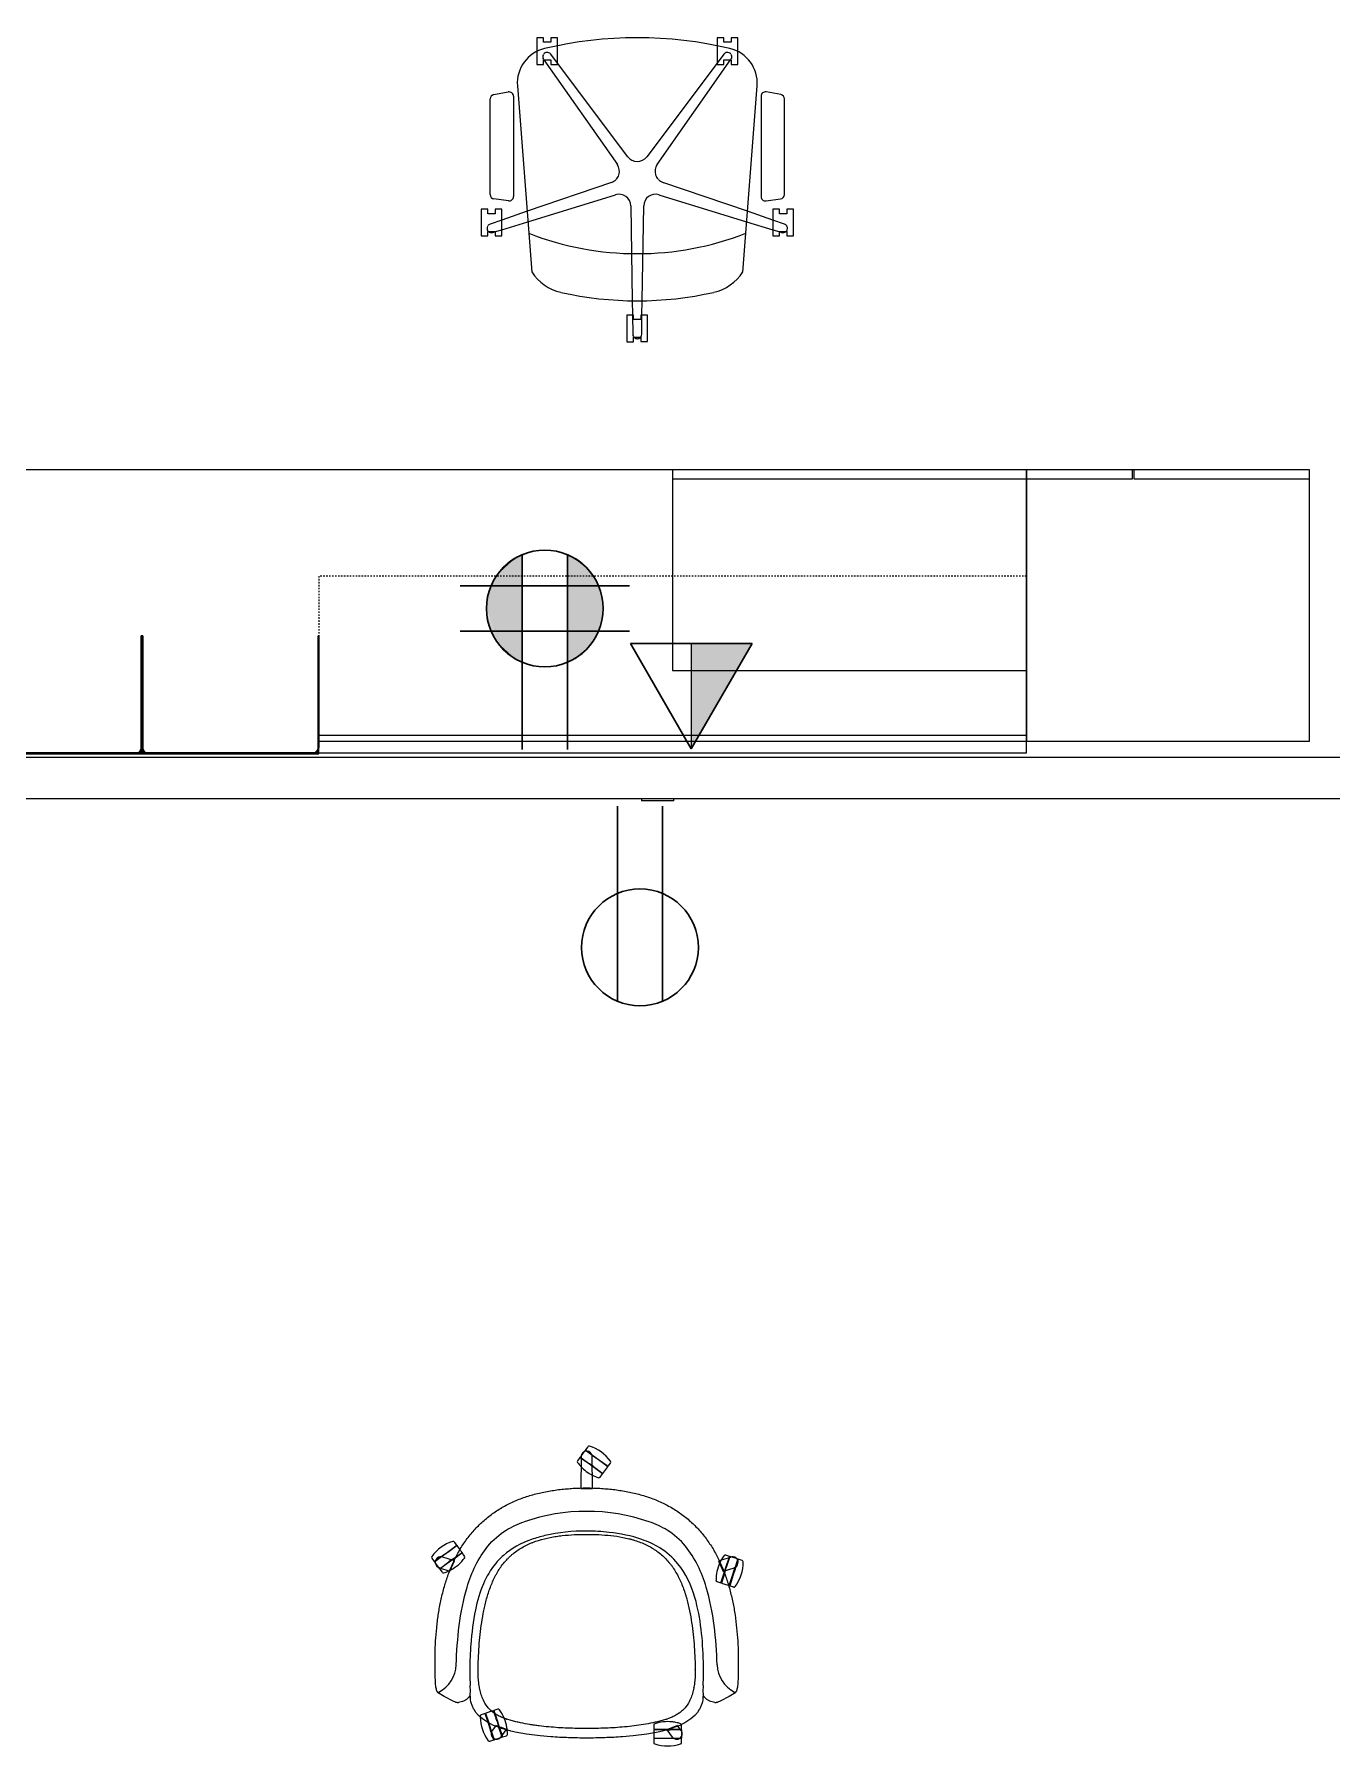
# Model space of a CAD drawing. Header units: inches. Extents: x 4757 to 6765, y 9919 to 10946.
# Drawn here: x 6575.9 to 6686, y 10479.2 to 10624.3 of the extents above; entities that cross this region are included whole.
import ezdxf

# ---------------------------------------------------------------- set-up
doc = ezdxf.new("R2010")
doc.units = ezdxf.units.IN
doc.header["$MEASUREMENT"] = 0
doc.linetypes.add('Dash', pattern=[0.25, 0.125, -0.125])
for name, color, linetype, lineweight in [('A-ANNO-NOTE', 7, 'Continuous', 9), ('A-DETL-GENF', 92, 'Continuous', 9), ('E-ELEC-FIXT', 91, 'Continuous', 9), ('I-FURN', 30, 'Continuous', 9), ('I-FURN-PNLS', 30, 'Continuous', 9), ('I-WALL', 2, 'Continuous', 9)]:
    doc.layers.add(name, color=color, linetype=linetype, lineweight=lineweight)

# ---------------------------------------------------------------- blocks, each defined once
blk = doc.blocks.new('F - EXECUTIVE DESK 3 - F - EXECUTIVE DESK 3-7231687-Level XX  POWER _ SIGNAL')
at = {"layer": 'I-FURN'}
for p, q in [((2, 86.56), (2, 86)), ((2, 86), (2, 86.56)), ((2, 86), (2, 77.06)), ((2, 77.06), (2, 86)), ((2.06, 77.06), (2.06, 86.56)), ((2.06, 86.56), (2.06, 77.06)), ((16.5, 87.06), (2.5, 87.06)), ((2.5, 87.06), (16.5, 87.06)), ((2.5, 87), (16.5, 87)), ((16.5, 87), (2.5, 87)), ((16.94, 86.56), (16.94, 77.06)), ((16.94, 77.06), (16.94, 86.56)), ((17, 86.56), (17, 77.06)), ((17, 77.06), (17, 86.56)), ((17, 77.06), (17, 86.56)), ((17, 86.56), (17, 77.06)), ((17.06, 77.06), (17.06, 86.56)), ((17.06, 86.56), (17.06, 77.06)), ((31.5, 87.06), (17.5, 87.06)), ((17.5, 87.06), (31.5, 87.06)), ((17.5, 87), (31.5, 87)), ((31.5, 87), (17.5, 87)), ((31.94, 86.56), (31.94, 77.06)), ((31.94, 77.06), (31.94, 86.56)), ((32, 77.06), (32, 86.56)), ((32, 86.56), (32, 77.06)), ((2, 77.06), (2.06, 77.06)), ((2.06, 77.06), (2, 77.06)), ((16.94, 77.06), (17, 77.06)), ((17, 77.06), (16.94, 77.06)), ((17, 77.06), (17.06, 77.06)), ((17.06, 77.06), (17, 77.06)), ((31.94, 77.06), (32, 77.06)), ((32, 77.06), (31.94, 77.06)), ((-25.87, 52.13), (-25.87, 49.89)), ((-25.31, 52.13), (-25.87, 52.13)), ((-25.38, 51.5), (-25.4, 49.89)), ((-25.31, 51.76), (-25.31, 52.13)), ((-24.69, 51.76), (-25.31, 51.76)), ((-24.12, 52.14), (-24.69, 52.14)), ((-24.69, 52.14), (-24.69, 51.76)), ((-24.6, 49.89), (-24.62, 51.5)), ((-24.12, 49.89), (-24.12, 52.14)), ((-25.87, 49.89), (-25.31, 49.89)), ((-25.4, 49.89), (-25.42, 48.64)), ((-25.31, 49.89), (-25.31, 50.26)), ((-25.31, 50.26), (-24.69, 50.26)), ((-24.69, 50.26), (-24.69, 49.89)), ((-24.69, 49.89), (-24.12, 49.89)), ((-24.58, 48.64), (-24.6, 49.89)), ((-25.42, 48.64), (-25.55, 40.62)), ((-24.45, 40.62), (-24.58, 48.64)), ((-33.94, 46.23), (-35.16, 30.43)), ((-14.84, 30.43), (-16.06, 46.23)), ((-38.24, 43.15), (-38.24, 40.9)), ((-37.68, 43.15), (-38.24, 43.15)), ((-37.68, 42.78), (-37.68, 43.15)), ((-37.05, 42.78), (-37.68, 42.78)), ((-37.48, 42.16), (-36.49, 41.82)), ((-37.05, 42.82), (-37.25, 42.88)), ((-36.49, 43.16), (-37.05, 43.16)), ((-37.05, 43.16), (-37.05, 42.78)), ((-36.49, 42.64), (-37.01, 42.8)), ((-36.49, 40.9), (-36.49, 43.16)), ((-34.27, 41.96), (-36.49, 42.64)), ((-13.51, 42.64), (-15.73, 41.96)), ((-13.51, 43.15), (-13.51, 40.9)), ((-12.95, 43.15), (-13.51, 43.15)), ((-12.99, 42.8), (-13.51, 42.64)), ((-13.51, 41.82), (-12.52, 42.16)), ((-12.95, 42.78), (-12.95, 43.15)), ((-12.75, 42.88), (-12.95, 42.82)), ((-12.32, 42.78), (-12.95, 42.78)), ((-11.76, 43.16), (-12.32, 43.16)), ((-12.32, 43.16), (-12.32, 42.78)), ((-11.76, 40.9), (-11.76, 43.16)), ((-38.24, 40.9), (-37.68, 40.9)), ((-37.68, 40.9), (-37.68, 41.28)), ((-37.68, 41.28), (-37.05, 41.28)), ((-37.05, 41.28), (-37.05, 40.9)), ((-37.05, 40.9), (-36.49, 40.9)), ((-36.49, 41.82), (-34.34, 41.08)), ((-34.34, 41.08), (-27.18, 38.63)), ((-26.84, 39.68), (-34.27, 41.96)), ((-15.73, 41.96), (-23.16, 39.68)), ((-22.82, 38.63), (-15.66, 41.08)), ((-15.66, 41.08), (-13.51, 41.82)), ((-13.51, 40.9), (-12.95, 40.9)), ((-12.95, 40.9), (-12.95, 41.28)), ((-12.95, 41.28), (-12.32, 41.28)), ((-12.32, 41.28), (-12.32, 40.9)), ((-12.32, 40.9), (-11.76, 40.9)), ((-37.48, 39.66), (-37.48, 31.55)), ((-35.93, 40.2), (-37.16, 40.03)), ((-35.5, 31.33), (-35.5, 39.83)), ((-14.5, 31.33), (-14.5, 39.83)), ((-14.07, 40.2), (-12.84, 40.03)), ((-12.52, 39.66), (-12.52, 31.55)), ((-26.69, 37.11), (-32.92, 28.25)), ((-31.77, 28.52), (-25.8, 36.46)), ((-24.2, 36.46), (-18.23, 28.52)), ((-17.08, 28.25), (-23.31, 37.11)), ((-37.17, 31.18), (-35.94, 30.96)), ((-12.83, 31.18), (-14.06, 30.96)), ((-33.52, 28.62), (-33.52, 27.52)), ((-32.95, 28.62), (-33.52, 28.62)), ((-32.95, 28.25), (-32.95, 28.62)), ((-32.33, 28.25), (-32.95, 28.25)), ((-31.77, 28.62), (-32.33, 28.62)), ((-32.33, 28.62), (-32.33, 28.25)), ((-32.33, 27.77), (-31.77, 28.52)), ((-31.77, 27.09), (-31.77, 28.62)), ((-18.23, 28.62), (-18.23, 27.09)), ((-17.67, 28.62), (-18.23, 28.62)), ((-18.23, 28.52), (-17.67, 27.77)), ((-17.67, 28.25), (-17.67, 28.62)), ((-17.05, 28.25), (-17.67, 28.25)), ((-16.48, 28.62), (-17.05, 28.62)), ((-17.05, 28.62), (-17.05, 28.25)), ((-16.48, 27.52), (-16.48, 28.62)), ((-33.52, 27.52), (-33.52, 26.37)), ((-33.52, 26.37), (-32.95, 26.37)), ((-32.95, 26.37), (-32.95, 26.75)), ((-32.95, 26.75), (-32.33, 26.75)), ((-32.33, 26.75), (-32.33, 26.37)), ((-32.33, 26.37), (-31.77, 26.37)), ((-31.77, 26.37), (-31.77, 27.09)), ((-18.23, 27.09), (-18.23, 26.37)), ((-18.23, 26.37), (-17.67, 26.37)), ((-17.67, 26.37), (-17.67, 26.75)), ((-17.67, 26.75), (-17.05, 26.75)), ((-17.05, 26.75), (-17.05, 26.37)), ((-17.05, 26.37), (-16.48, 26.37)), ((-16.48, 26.37), (-16.48, 27.52))]:
    blk.add_line(p, q, dxfattribs=at)
for centre, radius, start, end in [((2.5, 86.56), 0.5, 90, 180), ((2.5, 86.56), 0.5, 151.7279, 180), ((2.5, 86.56), 0.437, 90, 180), ((2.5, 86.56), 0.437, 90, 180), ((2.5, 86.56), 0.5, 120, 150), ((2.5, 86.56), 0.5, 105, 118.6525), ((2.5, 86.56), 0.5, 91.7852, 105), ((16.5, 86.56), 0.5, 360, 90), ((16.5, 86.56), 0.5, 61.5993, 90), ((16.5, 86.56), 0.438, 360, 90), ((16.5, 86.56), 0.438, 0, 90), ((16.5, 86.56), 0.5, 30, 60), ((16.5, 86.56), 0.5, 0, 28.2721), ((17.5, 86.56), 0.5, 90, 180), ((17.5, 86.56), 0.5, 151.7279, 180), ((17.5, 86.56), 0.437, 90, 180), ((17.5, 86.56), 0.437, 90, 180), ((17.5, 86.56), 0.5, 120, 150), ((17.5, 86.56), 0.5, 91.7852, 118.6525), ((31.5, 86.56), 0.5, 360, 90), ((31.5, 86.56), 0.5, 61.5993, 90), ((31.5, 86.56), 0.437, 0, 90), ((31.5, 86.56), 0.438, 0, 90), ((31.5, 86.56), 0.5, 30, 60), ((31.5, 86.56), 0.5, 15, 28.2721), ((31.5, 86.56), 0.5, 0, 15), ((-25, 51.5), 0.377, 150, 180), ((-25, 51.5), 0.377, 135.7143, 146.4418), ((-25, 51.5), 0.377, 45, 135), ((-25, 51.5), 0.377, 360, 30), ((-30.62, 44.09), 3.95, 102.6919, 147.3081), ((-25, 19.14), 29.53, 77.3081, 102.6919), ((-19.38, 44.09), 3.95, 32.6919, 77.3081), ((-25, 19.28), 25.39, 68.7648, 111.2352), ((-37.36, 42.52), 0.377, 147, 207), ((-37.36, 42.52), 0.377, 135.4685, 146.0849), ((-37.36, 42.52), 0.377, 213.3586, 252), ((-37.36, 42.52), 0.377, 72, 132), ((-12.64, 42.52), 0.377, 48, 108), ((-12.64, 42.52), 0.377, 288, 326.6414), ((-12.64, 42.52), 0.377, 333, 33), ((-37.1, 39.66), 0.375, 98, 180), ((-35.87, 39.83), 0.375, 0, 98), ((-26.55, 40.63), 1, 252.9088, 306), ((-26.55, 40.63), 1, 306, 359.0912), ((-23.45, 40.63), 1, 180.9088, 234), ((-23.45, 40.63), 1, 234, 287.0912), ((-14.13, 39.83), 0.375, 82, 180), ((-12.9, 39.66), 0.375, 0, 82), ((-27.51, 37.69), 1, 44.5456, 71.0912), ((-27.51, 37.69), 1, 18, 42.0341), ((-27.51, 37.69), 1, 324.9088, 18), ((-22.49, 37.69), 1, 162, 215.0912), ((-22.49, 37.69), 1, 137.9659, 162), ((-22.49, 37.69), 1, 108.9088, 135.4544), ((-25, 35.86), 1, 90, 143.0912), ((-25, 35.86), 1, 36.9088, 90), ((-37.1, 31.55), 0.375, 180, 260), ((-35.87, 31.33), 0.375, 260, 360), ((-14.13, 31.33), 0.375, 180, 280), ((-12.9, 31.55), 0.375, 280, 0), ((-32.17, 30.2), 3, 175.5851, 256.8074), ((-17.83, 30.2), 3, 283.1926, 4.4149), ((-32.64, 27.98), 0.377, 159, 213.3715), ((-32.64, 27.98), 0.377, 146.3254, 159), ((-32.64, 27.98), 0.377, 219, 277.2472), ((-32.64, 27.98), 0.377, 279, 324), ((-17.36, 27.98), 0.377, 216, 276), ((-17.36, 27.98), 0.377, 277.2408, 321), ((-17.36, 27.98), 0.377, 326.6285, 33.6746), ((-25, 60.8), 34.43, 256.8074, 283.1926)]:
    blk.add_arc(centre, radius, start, end, dxfattribs=at)
at = {"layer": 'I-FURN-PNLS'}
for p, q in [((-58, 86), (-82, 86)), ((-82, 86), (-82, 63)), ((2, 87), (-58, 87)), ((-58, 87), (-58, 86)), ((2, 86), (-58, 86)), ((-58, 86), (-58, 85.53)), ((-58, 63), (-58, 86)), ((-58, 86), (-58, 85.53)), ((17, 87.06), (2, 87.06)), ((2, 87.06), (2, 86)), ((2.26, 87), (2, 87)), ((2, 86), (2, 77.06)), ((2, 85.53), (2, 86)), ((2.06, 77.06), (2.06, 87)), ((2.06, 87), (16.94, 87)), ((2.33, 87), (2.26, 87)), ((2.38, 87), (2.33, 87)), ((2.5, 87), (2.41, 87)), ((16.5, 87), (2.5, 87)), ((16.59, 87), (16.5, 87)), ((16.67, 87), (16.62, 87)), ((16.74, 87), (16.67, 87)), ((17.26, 87), (16.74, 87)), ((16.94, 87), (16.94, 77.06)), ((32, 87.06), (17, 87.06)), ((17, 87.06), (17, 77.06)), ((17, 77.06), (17, 87.06)), ((17.06, 77.06), (17.06, 87)), ((17.06, 87), (31.94, 87)), ((17.33, 87), (17.26, 87)), ((17.38, 87), (17.33, 87)), ((17.5, 87), (17.41, 87)), ((31.5, 87), (17.5, 87)), ((31.59, 87), (31.5, 87)), ((31.67, 87), (31.62, 87)), ((31.74, 87), (31.67, 87)), ((32, 87), (31.74, 87)), ((31.94, 87), (31.94, 77.06)), ((32, 77.06), (32, 87.06)), ((32, 86.56), (32, 87)), ((32, 77.06), (32, 86.56)), ((-58, 85.53), (2, 85.53)), ((-58, 85.53), (-58, 72)), ((-28, 80), (-58, 80)), ((-58, 80), (-58, 72)), ((-28, 72), (-28, 80)), ((2, 77.06), (2.06, 77.06)), ((16.94, 77.06), (17, 77.06)), ((17, 77.06), (17.06, 77.06)), ((31.94, 77.06), (32, 77.06)), ((32, 63), (32, 77.06)), ((-58, 72), (-58, 63.75)), ((-58, 72), (-58, 63)), ((-28, 63.75), (-28, 72)), ((-67.12, 63.75), (-82, 63.75)), ((-82, 63.75), (-82, 63)), ((-67.12, 63.75), (-82, 63.75)), ((-82, 63.75), (-82, 63)), ((-67.12, 63.75), (-82, 63.75)), ((-82, 63.75), (-82, 63)), ((-82, 63), (-58, 63)), ((-82, 63), (-67.12, 63)), ((-82, 63), (-67.12, 63)), ((-82, 63), (-67.12, 63)), ((-67.12, 63), (-67.12, 63.75)), ((-67.12, 63), (-67.12, 63.75)), ((-67.12, 63), (-67.12, 63.75)), ((-58, 63.75), (-67, 63.75)), ((-67, 63.75), (-67, 63)), ((-67, 63), (-58, 63)), ((-58, 63), (-58, 63.75)), ((-58, 63.75), (-58, 63)), ((-28, 63.75), (-58, 63.75)), ((-58, 63.75), (-58, 63)), ((-28, 63.75), (-58, 63.75)), ((-58, 63.75), (-58, 63)), ((-58, 63), (-28, 63)), ((-58, 63), (-28, 63)), ((-58, 63), (-28, 63)), ((-58, 63), (32, 63)), ((-28, 63), (-28, 63.75)), ((-28, 63), (-28, 63.75)), ((-28, 63), (-28, 63.75))]:
    blk.add_line(p, q, dxfattribs=at)
at = {"layer": 'I-FURN-PNLS', "linetype": 'Dash'}
for p, q in [((2, 86), (-58, 86)), ((-58, 86), (-58, 72)), ((2, 72), (2, 86)), ((-58, 72), (2, 72))]:
    blk.add_line(p, q, dxfattribs=at)
blk = doc.blocks.new('PS - Power Device _Wall Base_ - Duplex-4862727-Level XX  POWER _ SIGNAL')
at = {"layer": 'E-ELEC-FIXT'}
for p, q in [((6513.48, 10272.41), (6513.48, 10275.16)), ((6513.67, 10275.16), (6513.48, 10275.16)), ((6513.48, 10272.41), (6513.67, 10272.41))]:
    blk.add_line(p, q, dxfattribs=at)
blk = doc.blocks.new('Zones Club Chair- 5 Star Base_ZNSF-R2013 - Five Star Base-V52-Level XX  POWER _ SIGNAL')
at = {"layer": 'A-DETL-GENF'}
for p, q in [((-9.21, -6.33), (-9.2, -5.68)), ((-9.21, -6.33), (-9.21, -6.3)), ((9.21, -6.33), (9.21, -6.3)), ((-12.07, -8.58), (-12.52, -8.33)), ((-11.32, -8.98), (-12.07, -8.58)), ((-9.85, -8.16), (-9.88, -7.65)), ((-9.88, -8.41), (-9.85, -8.16)), ((-9.86, -8.68), (-9.88, -8.41)), ((-9.85, -8.82), (-9.86, -8.68)), ((-9.09, -7.83), (-9.1, -7.81)), ((9.09, -7.83), (9.1, -7.81)), ((9.88, -7.65), (9.85, -8.16)), ((9.85, -8.16), (9.88, -8.42)), ((9.86, -8.68), (9.85, -8.82)), ((9.88, -8.41), (9.86, -8.68)), ((12.07, -8.58), (11.32, -8.98)), ((12.52, -8.33), (12.07, -8.58)), ((-11.11, -9.08), (-11.32, -8.98)), ((-9.84, -8.9), (-9.85, -8.82)), ((-9.81, -9.01), (-9.84, -8.9)), ((-9.81, -9.05), (-9.81, -9.01)), ((-9.55, -9.69), (-9.59, -9.62)), ((-9.39, -9.94), (-9.55, -9.7)), ((-9.16, -10.19), (-9.39, -9.94)), ((-8.36, -9.54), (-8.57, -9.25)), ((8.57, -9.25), (8.36, -9.54)), ((9.39, -9.94), (9.16, -10.19)), ((9.55, -9.7), (9.39, -9.94)), ((9.59, -9.62), (9.55, -9.69)), ((9.84, -8.9), (9.81, -9.01)), ((9.81, -9.01), (9.81, -9.05)), ((9.85, -8.82), (9.84, -8.9)), ((11.32, -8.98), (11.11, -9.08)), ((-9.01, -10.34), (-9.16, -10.19)), ((-7.26, -11.28), (-7.57, -11.17)), ((-7.22, -11.3), (-7.26, -11.28)), ((-6.86, -10.49), (-7.25, -10.33)), ((-6.81, -11.42), (-7.22, -11.3)), ((-6.8, -10.5), (-6.86, -10.49)), ((-6.48, -11.51), (-6.81, -11.42)), ((-6.8, -10.5), (-6.76, -10.52)), ((-6.39, -10.63), (-6.76, -10.52)), ((-6.44, -11.52), (-6.48, -11.51)), ((-6.3, -11.56), (-6.44, -11.52)), ((-6.07, -11.61), (-6.3, -11.56)), ((-5.11, -11.79), (-6.07, -11.61)), ((6.07, -11.61), (5.11, -11.79)), ((6.3, -11.56), (6.07, -11.61)), ((6.44, -11.52), (6.3, -11.56)), ((6.76, -10.52), (6.39, -10.63)), ((6.48, -11.51), (6.44, -11.52)), ((6.81, -11.42), (6.48, -11.51)), ((6.76, -10.52), (6.8, -10.5)), ((6.8, -10.5), (6.86, -10.49)), ((7.22, -11.3), (6.81, -11.42)), ((7.25, -10.33), (6.86, -10.49)), ((7.26, -11.28), (7.22, -11.3)), ((7.57, -11.17), (7.26, -11.28)), ((9.16, -10.19), (9.01, -10.34)), ((-3.95, -11.93), (-5.11, -11.79)), ((-3.05, -12), (-3.95, -11.93)), ((3.95, -11.93), (3.05, -12)), ((5.11, -11.79), (3.95, -11.93))]:
    blk.add_line(p, q, dxfattribs=at)
for centre, radius, start, end in [((0, -9.19), 16.3, 70.9957, 109.0043), ((-13.67, -5.87), 2.6, 295.7875, 359.204), ((13.67, -5.87), 2.6, 180.796, 244.2125), ((-12.58, -8.12), 0.105, 224.2125, 295.7875), ((12.58, -8.12), 0.105, 244.2125, 315.7875)]:
    blk.add_arc(centre, radius, start, end, dxfattribs=at)
for points, knots in [([(-12.85, -5), (-12.85, -4.62), (-12.82, -3.88), (-12.74, -2.96), (-12.66, -2.23), (-12.58, -1.68), (-12.5, -1.14), (-12.39, -0.6), (-12.28, -0.07), (-12.14, 0.46), (-12, 0.99), (-11.83, 1.5), (-11.65, 2), (-11.44, 2.5), (-11.22, 2.99), (-10.98, 3.46), (-10.72, 3.92), (-10.44, 4.37), (-10.13, 4.8), (-9.81, 5.21), (-9.46, 5.61), (-9.09, 5.99), (-8.7, 6.35), (-8.3, 6.68), (-7.87, 7), (-7.42, 7.29), (-6.96, 7.56), (-6.48, 7.81), (-5.99, 8.03), (-5.48, 8.23), (-4.96, 8.4), (-4.43, 8.56), (-3.9, 8.69), (-3.35, 8.8), (-2.8, 8.89), (-2.25, 8.97), (-1.69, 9.02), (-0.95, 9.08), (-0.38, 9.09), (0, 9.09)], [0, 0, 0, 0, 0.05, 0.1, 0.125, 0.15, 0.175, 0.2, 0.225, 0.25, 0.275, 0.3, 0.325, 0.35, 0.375, 0.4, 0.425, 0.45, 0.475, 0.5, 0.525, 0.55, 0.575, 0.6, 0.625, 0.65, 0.675, 0.7, 0.725, 0.75, 0.775, 0.8, 0.825, 0.85, 0.875, 0.9, 0.925, 0.95, 1, 1, 1, 1]), ([(0, 9.09), (0.38, 9.09), (0.94, 9.08), (1.69, 9.02), (2.24, 8.97), (2.8, 8.89), (3.35, 8.8), (3.89, 8.69), (4.43, 8.56), (4.95, 8.4), (5.47, 8.23), (5.98, 8.03), (6.48, 7.81), (6.95, 7.56), (7.42, 7.29), (7.86, 7), (8.29, 6.69), (8.7, 6.35), (9.09, 5.99), (9.45, 5.62), (9.8, 5.22), (10.13, 4.81), (10.43, 4.37), (10.72, 3.92), (10.98, 3.46), (11.22, 2.99), (11.44, 2.5), (11.64, 2.01), (11.83, 1.5), (11.99, 0.99), (12.14, 0.47), (12.27, -0.06), (12.39, -0.6), (12.5, -1.13), (12.61, -1.86), (12.72, -2.77), (12.82, -3.88), (12.85, -4.62), (12.85, -5)], [0, 0, 0, 0, 0.05, 0.075, 0.1, 0.125, 0.15, 0.175, 0.2, 0.225, 0.25, 0.275, 0.3, 0.325, 0.35, 0.375, 0.4, 0.425, 0.45, 0.475, 0.5, 0.525, 0.55, 0.575, 0.6, 0.625, 0.65, 0.675, 0.7, 0.725, 0.75, 0.775, 0.8, 0.825, 0.85, 0.9, 0.95, 1, 1, 1, 1]), ([(-8.37, 4.16), (-7.94, 4.69), (-7.41, 5.15), (-6.35, 5.81), (-5.83, 6.04), (-5.31, 6.22)], [0, 0, 0, 0, 2.060865, 2.060865, 3.734342, 3.734342, 3.734342, 3.734342]), ([(8.37, 4.16), (7.94, 4.69), (7.41, 5.15), (6.35, 5.81), (5.83, 6.04), (5.31, 6.22)], [0, 0, 0, 0, 2.060865, 2.060865, 3.734342, 3.734342, 3.734342, 3.734342]), ([(-9.2, -5.64), (-9.18, -5.3), (-9.16, -4.96), (-9.12, -4.27), (-9.09, -3.93), (-9.02, -3.25), (-8.98, -2.91), (-8.89, -2.23), (-8.83, -1.89), (-8.76, -1.47), (-8.74, -1.39), (-8.7, -1.22), (-8.65, -0.97), (-8.59, -0.72), (-8.47, -0.22), (-8.37, 0.11), (-8.14, 0.75), (-8.02, 1.07), (-7.83, 1.46), (-7.79, 1.54), (-7.71, 1.69), (-7.67, 1.76), (-7.54, 1.99), (-7.45, 2.14), (-7.26, 2.42), (-7.16, 2.56), (-6.95, 2.82), (-6.83, 2.95), (-6.68, 3.11), (-6.65, 3.14), (-6.59, 3.2), (-6.56, 3.23), (-6.47, 3.32), (-6.4, 3.38), (-6.21, 3.55), (-6.07, 3.65), (-5.65, 3.95), (-5.36, 4.12), (-5.01, 4.29), (-4.97, 4.31), (-4.89, 4.35), (-4.85, 4.36), (-4.73, 4.41), (-4.65, 4.45), (-4.41, 4.54), (-4.25, 4.6), (-3.75, 4.75), (-3.42, 4.83), (-2.92, 4.93), (-2.75, 4.96), (-2.49, 5), (-2.41, 5.01), (-2.24, 5.04), (-2.15, 5.05), (-1.72, 5.09), (-1.38, 5.12), (-0.86, 5.15), (-0.69, 5.15), (-0.43, 5.16), (-0.35, 5.16), (-0.22, 5.16), (-0.17, 5.16), (-0.09, 5.16), (-0.04, 5.16), (0, 5.16)], [0, 0, 0, 0, 0.0261989, 0.0261989, 0.0523978, 0.0523978, 0.0785967, 0.0785967, 0.1047956, 0.1047956, 0.1113453, 0.1113453, 0.117895, 0.1309944, 0.1309944, 0.1571933, 0.1571933, 0.1833922, 0.1833922, 0.1899419, 0.1899419, 0.1964917, 0.1964917, 0.2095911, 0.2095911, 0.2226906, 0.2226906, 0.23579, 0.23579, 0.2390649, 0.2390649, 0.2423397, 0.2423397, 0.2488894, 0.2488894, 0.2619889, 0.2619889, 0.2881878, 0.2881878, 0.2914626, 0.2914626, 0.2947375, 0.2947375, 0.3012872, 0.3012872, 0.3143867, 0.3143867, 0.3405856, 0.3405856, 0.353685, 0.353685, 0.3602347, 0.3602347, 0.3667844, 0.3667844, 0.3929833, 0.3929833, 0.4060828, 0.4060828, 0.4126325, 0.4126325, 0.4159074, 0.4159074, 0.4191822, 0.4191822, 0.4191822, 0.4191822]), ([(-4.68, 4.72), (-5.54, 4.42), (-6.38, 3.98), (-7.31, 3.15), (-7.54, 2.91), (-7.74, 2.66)], [0, 0, 0, 0, 2.741948, 2.741948, 3.728457, 3.728457, 3.728457, 3.728457]), ([(0, 5.44), (-1.19, 5.44), (-2.39, 5.32), (-3.93, 4.96), (-4.31, 4.85), (-4.68, 4.72)], [0, 0, 0, 0, 3.563, 3.563, 4.752491, 4.752491, 4.752491, 4.752491]), ([(4.68, 4.72), (3.79, 5.04), (2.85, 5.22), (1.28, 5.4), (0.64, 5.44), (0, 5.44)], [0, 0, 0, 0, 2.842104, 2.842104, 4.753891, 4.753891, 4.753891, 4.753891]), ([(0, 5.16), (0.04, 5.16), (0.09, 5.16), (0.17, 5.16), (0.22, 5.16), (0.35, 5.16), (0.43, 5.16), (0.69, 5.15), (0.86, 5.15), (1.38, 5.12), (1.72, 5.09), (2.4, 5.02), (2.74, 4.97), (3.25, 4.87), (3.42, 4.83), (3.67, 4.77), (3.76, 4.74), (3.92, 4.7), (4.01, 4.67), (4.42, 4.54), (4.74, 4.42), (5.21, 4.2), (5.36, 4.11), (5.55, 4), (5.58, 3.98), (5.66, 3.94), (5.69, 3.91), (5.8, 3.84), (5.87, 3.79), (6.23, 3.54), (6.48, 3.32), (6.84, 2.95), (6.95, 2.82), (7.11, 2.62), (7.17, 2.55), (7.27, 2.41), (7.32, 2.34), (7.46, 2.12), (7.55, 1.97), (7.72, 1.68), (7.8, 1.52), (8.02, 1.06), (8.15, 0.74), (8.29, 0.33), (8.32, 0.25), (8.37, 0.09), (8.39, 0.01), (8.47, -0.24), (8.51, -0.41), (8.64, -0.9), (8.71, -1.24), (8.84, -1.91), (8.89, -2.24), (8.98, -2.92), (9.02, -3.26), (9.09, -3.94), (9.12, -4.28), (9.16, -4.96), (9.18, -5.3), (9.2, -5.64)], [0, 0, 0, 0, 0.0032734, 0.0032734, 0.0065467, 0.0065467, 0.0130935, 0.0130935, 0.0261869, 0.0261869, 0.0523739, 0.0523739, 0.0785608, 0.0785608, 0.0916543, 0.0916543, 0.098201, 0.098201, 0.1047477, 0.1047477, 0.1309347, 0.1309347, 0.1440282, 0.1440282, 0.1473015, 0.1473015, 0.1505749, 0.1505749, 0.1571216, 0.1571216, 0.1833086, 0.1833086, 0.196402, 0.196402, 0.2029488, 0.2029488, 0.2094955, 0.2094955, 0.222589, 0.222589, 0.2356824, 0.2356824, 0.2618694, 0.2618694, 0.2684161, 0.2684161, 0.2749628, 0.2749628, 0.2880563, 0.2880563, 0.3142432, 0.3142432, 0.3404302, 0.3404302, 0.3666171, 0.3666171, 0.3928041, 0.3928041, 0.418991, 0.418991, 0.418991, 0.418991]), ([(7.74, 2.66), (7.31, 3.19), (6.78, 3.65), (5.72, 4.31), (5.21, 4.54), (4.68, 4.72)], [0, 0, 0, 0, 2.060865, 2.060865, 3.734342, 3.734342, 3.734342, 3.734342]), ([(-11.07, -5.9), (-10.97, -3.69), (-10.78, -1.44), (-9.76, 1.93), (-9.2, 3.16), (-8.37, 4.16)], [0, 0, 0, 0, 5.483686, 5.483686, 8.701218, 8.701218, 8.701218, 8.701218]), ([(11.07, -5.9), (10.97, -3.69), (10.78, -1.44), (9.76, 1.93), (9.2, 3.16), (8.37, 4.16)], [0, 0, 0, 0, 5.483686, 5.483686, 8.701218, 8.701218, 8.701218, 8.701218]), ([(-7.74, 2.66), (-8.16, 2.15), (-8.49, 1.57), (-9.06, 0.27), (-9.28, -0.48), (-9.64, -2.21), (-9.75, -3.21), (-9.86, -4.68), (-9.89, -5.16), (-9.9, -5.64)], [0, 0, 0, 0, 1.972355, 1.972355, 4.279747, 4.279747, 7.286269, 7.286269, 8.723965, 8.723965, 8.723965, 8.723965]), ([(9.9, -5.64), (9.84, -3.81), (9.69, -1.96), (8.88, 0.82), (8.42, 1.83), (7.74, 2.66)], [0, 0, 0, 0, 5.483686, 5.483686, 8.701218, 8.701218, 8.701218, 8.701218]), ([(-12.52, -8.33), (-12.53, -8.33), (-12.54, -8.31), (-12.57, -8.3), (-12.58, -8.28), (-12.6, -8.27), (-12.61, -8.25), (-12.63, -8.24), (-12.64, -8.22), (-12.65, -8.21), (-12.66, -8.19), (-12.67, -8.16), (-12.69, -8.14), (-12.71, -8.08), (-12.75, -7.97), (-12.78, -7.79), (-12.81, -7.58), (-12.82, -7.37), (-12.83, -7.15), (-12.84, -6.94), (-12.85, -6.72), (-12.85, -6.5), (-12.86, -6.22), (-12.86, -5.71), (-12.86, -5.28), (-12.85, -5)], [0, 0, 0, 0, 0.027778, 0.041667, 0.055556, 0.069444, 0.083333, 0.097222, 0.104167, 0.111111, 0.125, 0.138889, 0.152778, 0.166667, 0.222222, 0.277778, 0.333333, 0.388889, 0.444444, 0.5, 0.555556, 0.611111, 0.666667, 0.777778, 1, 1, 1, 1]), ([(-9.1, -7.81), (-9.13, -7.63), (-9.15, -7.45), (-9.18, -7.09), (-9.2, -6.91), (-9.21, -6.55), (-9.21, -6.37), (-9.21, -6), (-9.2, -5.82), (-9.2, -5.64)], [0, 0, 0, 0, 0.01383696, 0.01383696, 0.02767392, 0.02767392, 0.04151087, 0.04151087, 0.05534783, 0.05534783, 0.05534783, 0.05534783]), ([(9.2, -5.64), (9.2, -5.82), (9.21, -6), (9.21, -6.37), (9.21, -6.55), (9.2, -6.91), (9.18, -7.09), (9.15, -7.45), (9.13, -7.63), (9.1, -7.81)], [0, 0, 0, 0, 0.01384697, 0.01384697, 0.02769395, 0.02769395, 0.04154092, 0.04154092, 0.05538789, 0.05538789, 0.05538789, 0.05538789]), ([(12.85, -5), (12.86, -5.28), (12.86, -5.71), (12.86, -6.29), (12.85, -6.72), (12.84, -7.08), (12.82, -7.37), (12.81, -7.58), (12.78, -7.79), (12.75, -7.97), (12.71, -8.08), (12.69, -8.14), (12.67, -8.16), (12.66, -8.19), (12.64, -8.21), (12.63, -8.23), (12.61, -8.25), (12.6, -8.27), (12.58, -8.28), (12.57, -8.3), (12.54, -8.31), (12.53, -8.33), (12.52, -8.33)], [0, 0, 0, 0, 0.222222, 0.333333, 0.444444, 0.555556, 0.611111, 0.666667, 0.722222, 0.777778, 0.833333, 0.847222, 0.861111, 0.875, 0.888889, 0.902778, 0.916667, 0.930556, 0.944444, 0.958333, 0.972222, 1, 1, 1, 1]), ([(-9.88, -8.41), (-9.89, -8.45), (-9.91, -8.5), (-9.94, -8.56), (-9.96, -8.6), (-9.98, -8.63), (-10, -8.66), (-10.05, -8.72), (-10.08, -8.75), (-10.11, -8.77)], [0, 0, 0, 0, 0.25, 0.375, 0.4375, 0.5, 0.625, 0.75, 1, 1, 1, 1]), ([(-8.81, -8.79), (-8.88, -8.64), (-8.93, -8.48), (-9, -8.24), (-9.02, -8.16), (-9.05, -8.04), (-9.06, -8), (-9.08, -7.92), (-9.08, -7.88), (-9.09, -7.83)], [0, 0, 0, 0, 0.01274061, 0.01274061, 0.01911091, 0.01911091, 0.02229606, 0.02229606, 0.02548121, 0.02548121, 0.02548121, 0.02548121]), ([(9.09, -7.83), (9.08, -7.88), (9.08, -7.92), (9.06, -8), (9.05, -8.04), (9.02, -8.16), (9, -8.24), (8.93, -8.48), (8.88, -8.64), (8.81, -8.79)], [0, 0, 0, 0, 0.00318701, 0.00318701, 0.00637402, 0.00637402, 0.01274804, 0.01274804, 0.02549609, 0.02549609, 0.02549609, 0.02549609]), ([(10.11, -8.77), (10.08, -8.75), (10.05, -8.72), (10.01, -8.67), (9.99, -8.64), (9.97, -8.62), (9.96, -8.6), (9.94, -8.56), (9.91, -8.5), (9.89, -8.45), (9.88, -8.41)], [0, 0, 0, 0, 0.25, 0.375, 0.4375, 0.5, 0.5625, 0.625, 0.75, 1, 1, 1, 1]), ([(-10.87, -9.11), (-10.88, -9.11), (-10.91, -9.12), (-10.94, -9.12), (-10.96, -9.12), (-10.97, -9.11), (-10.99, -9.11), (-11, -9.11), (-11.01, -9.11), (-11.02, -9.1), (-11.04, -9.1), (-11.06, -9.09), (-11.08, -9.09), (-11.1, -9.08), (-11.11, -9.08)], [0, 0, 0, 0, 0.2, 0.3, 0.35, 0.4, 0.475, 0.55, 0.5875, 0.625, 0.7, 0.775, 0.85, 1, 1, 1, 1]), ([(-10.11, -8.77), (-10.15, -8.81), (-10.23, -8.87), (-10.34, -8.93), (-10.47, -8.99), (-10.64, -9.05), (-10.79, -9.09), (-10.87, -9.11)], [0, 0, 0, 0, 0.25, 0.375, 0.5, 0.75, 1, 1, 1, 1]), ([(-7.25, -10.33), (-7.36, -10.28), (-7.46, -10.23), (-7.66, -10.12), (-7.76, -10.05), (-7.9, -9.96), (-7.94, -9.92), (-8.03, -9.85), (-8.08, -9.82), (-8.16, -9.74), (-8.2, -9.7), (-8.26, -9.64), (-8.28, -9.62), (-8.32, -9.58), (-8.34, -9.56), (-8.36, -9.54)], [0, 0, 0, 0, 0.00870345, 0.00870345, 0.0174069, 0.0174069, 0.02175863, 0.02175863, 0.02611035, 0.02611035, 0.03046208, 0.03046208, 0.03263794, 0.03263794, 0.0348138, 0.0348138, 0.0348138, 0.0348138]), ([(8.36, -9.54), (8.34, -9.56), (8.32, -9.58), (8.28, -9.62), (8.26, -9.64), (8.2, -9.7), (8.16, -9.74), (8.08, -9.82), (8.03, -9.85), (7.94, -9.92), (7.9, -9.96), (7.8, -10.02), (7.76, -10.05), (7.66, -10.11), (7.61, -10.14), (7.46, -10.23), (7.36, -10.28), (7.25, -10.33)], [0, 0, 0, 0, 0.00217159, 0.00217159, 0.00434318, 0.00434318, 0.00868636, 0.00868636, 0.01302953, 0.01302953, 0.01737271, 0.01737271, 0.02171589, 0.02171589, 0.02605907, 0.02605907, 0.03474542, 0.03474542, 0.03474542, 0.03474542]), ([(10.87, -9.11), (10.79, -9.09), (10.64, -9.05), (10.47, -8.99), (10.34, -8.93), (10.23, -8.87), (10.15, -8.81), (10.11, -8.77)], [0, 0, 0, 0, 0.25, 0.5, 0.625, 0.75, 1, 1, 1, 1]), ([(11.11, -9.08), (11.09, -9.08), (11.07, -9.09), (11.04, -9.1), (11.03, -9.1), (11.02, -9.11), (11, -9.11), (10.99, -9.11), (10.98, -9.11), (10.97, -9.11), (10.96, -9.12), (10.94, -9.12), (10.91, -9.12), (10.88, -9.11), (10.87, -9.11)], [0, 0, 0, 0, 0.2, 0.3, 0.35, 0.4, 0.45, 0.5, 0.55, 0.6, 0.65, 0.7, 0.8, 1, 1, 1, 1]), ([(0, -11.3), (-0.54, -11.3), (-1.07, -11.29), (-1.88, -11.26), (-2.15, -11.25), (-2.69, -11.21), (-2.95, -11.19), (-3.49, -11.14), (-3.76, -11.11), (-4.16, -11.06), (-4.29, -11.05), (-4.56, -11.01), (-4.69, -10.99), (-5.09, -10.92), (-5.35, -10.88), (-5.74, -10.79), (-5.87, -10.76), (-6.07, -10.71), (-6.13, -10.7), (-6.26, -10.66), (-6.33, -10.65), (-6.39, -10.63)], [0, 0, 0, 0, 0.0409523, 0.0409523, 0.0614285, 0.0614285, 0.0819046, 0.0819046, 0.1023808, 0.1023808, 0.1126189, 0.1126189, 0.122857, 0.122857, 0.1433331, 0.1433331, 0.1535712, 0.1535712, 0.1586903, 0.1586903, 0.1638093, 0.1638093, 0.1638093, 0.1638093]), ([(6.39, -10.63), (6.33, -10.65), (6.26, -10.66), (6.13, -10.7), (6.07, -10.71), (5.87, -10.76), (5.74, -10.79), (5.35, -10.88), (5.09, -10.92), (4.56, -11.01), (4.29, -11.05), (3.76, -11.11), (3.49, -11.14), (2.95, -11.19), (2.69, -11.21), (2.15, -11.25), (1.88, -11.26), (1.07, -11.29), (0.54, -11.3), (0, -11.3)], [0, 0, 0, 0, 0.0051131, 0.0051131, 0.0102262, 0.0102262, 0.0204523, 0.0204523, 0.0409046, 0.0409046, 0.0613569, 0.0613569, 0.0818092, 0.0818092, 0.1022615, 0.1022615, 0.1227138, 0.1227138, 0.1636184, 0.1636184, 0.1636184, 0.1636184])]:
    blk.add_open_spline(points, degree=3, knots=knots, dxfattribs=at)
for points in [[(-9.9, -5.64), (-9.91, -6.31), (-9.91, -6.98), (-9.88, -7.65)], [(9.88, -7.65), (9.91, -6.98), (9.91, -6.31), (9.9, -5.64)], [(-9.59, -9.62), (-9.64, -9.53), (-9.72, -9.35), (-9.78, -9.15), (-9.81, -9.05)], [(-8.57, -9.25), (-8.66, -9.11), (-8.75, -8.95), (-8.81, -8.79)], [(8.81, -8.79), (8.75, -8.95), (8.66, -9.11), (8.57, -9.25)], [(9.81, -9.05), (9.78, -9.15), (9.72, -9.35), (9.64, -9.53), (9.59, -9.62)], [(-7.57, -11.17), (-7.83, -11.07), (-8.34, -10.84), (-8.79, -10.52), (-9.01, -10.34)], [(9.01, -10.34), (8.79, -10.52), (8.34, -10.84), (7.83, -11.07), (7.57, -11.17)], [(0, -12.11), (-0.51, -12.11), (-1.53, -12.09), (-2.55, -12.04), (-3.05, -12)], [(3.05, -12), (2.55, -12.04), (1.53, -12.09), (0.51, -12.11), (0, -12.11)]]:
    blk.add_open_spline(points, degree=3, dxfattribs=at)
at = {"layer": 'I-FURN'}
for p, q in [((-0.57, 11.68), (-0.77, 11.4)), ((-0.47, 11.6), (-0.57, 11.68)), ((-0.45, 11.84), (-0.55, 11.71)), ((-0.55, 11.71), (-0.46, 11.65)), ((-0.46, 11.75), (-0.49, 9.06)), ((-0.46, 11.65), (0.25, 11.13)), ((-0.23, 12.15), (-0.42, 11.89)), ((-0.13, 12.28), (-0.23, 12.15)), ((-0.01, 12.2), (-0.13, 12.28)), ((0.1, 12.59), (-0.1, 12.31)), ((-0.1, 12.31), (0.05, 12.2)), ((0.44, 11.87), (-0.01, 12.2)), ((0.05, 12.2), (0.42, 11.93)), ((0.42, 11.93), (0.69, 11.74)), ((0.66, 11.71), (0.44, 11.87)), ((0.49, 9.06), (0.47, 11.75)), ((0.69, 11.74), (0.66, 11.71)), ((0.99, 11.47), (0.67, 11.71)), ((0.69, 11.74), (1.01, 11.5)), ((0.23, 11.1), (-0.47, 11.6)), ((0.25, 11.13), (0.23, 11.1)), ((0.48, 10.92), (0.23, 11.1)), ((0.48, 10.97), (0.25, 11.13)), ((0.57, 10.9), (0.48, 10.97)), ((0.55, 10.87), (0.48, 10.92)), ((0.55, 10.87), (0.57, 10.9)), ((1.34, 10.29), (0.55, 10.87)), ((0.57, 10.9), (1.37, 10.32)), ((0.99, 11.47), (1.01, 11.5)), ((1.79, 10.89), (0.99, 11.47)), ((1.01, 11.5), (1.81, 10.93)), ((1.14, 10.01), (1.34, 10.29)), ((1.37, 10.32), (1.79, 10.89)), ((1.81, 10.93), (2.01, 11.2)), ((-0.49, 9.04), (0.49, 9.04)), ((-11.01, 4.24), (-11.21, 4.51)), ((-13.12, 3.13), (-12.92, 2.85)), ((-12.92, 2.85), (-12.8, 2.94)), ((-12.78, 2.95), (-12.37, 3.25)), ((-12.31, 3.25), (-12.76, 2.92)), ((-12.37, 3.25), (-12.13, 3.42)), ((-12.11, 3.39), (-12.31, 3.25)), ((-11.21, 2.91), (-12.21, 3.23)), ((-12.13, 3.42), (-11.81, 3.66)), ((-12.13, 3.42), (-12.11, 3.39)), ((-11.78, 3.63), (-12.11, 3.39)), ((-11.81, 3.66), (-11.01, 4.24)), ((-11.78, 3.63), (-11.81, 3.66)), ((-10.99, 4.21), (-11.78, 3.63)), ((-11.46, 2.99), (-11.69, 2.82)), ((-11.41, 2.97), (-11.67, 2.79)), ((-11.59, 2.03), (-11.2, 2.91)), ((-11.37, 3.06), (-11.46, 2.99)), ((-11.34, 3.02), (-11.41, 2.97)), ((-11.37, 3.06), (-11.05, 3.28)), ((-11.34, 3.02), (-11.37, 3.06)), ((-11.08, 3.21), (-11.34, 3.02)), ((-10.55, 3.6), (-11.08, 3.21)), ((-11.05, 3.28), (-10.57, 3.63)), ((-10.72, 3.84), (-10.99, 4.21)), ((-10.66, 3.76), (-10.72, 3.84)), ((-10.57, 3.63), (-10.64, 3.72)), ((-10.35, 3.32), (-10.55, 3.6)), ((12.19, 3.21), (11.22, 2.9)), ((12.11, 3.29), (11.78, 3.4)), ((11.81, 2.36), (12.07, 3.17)), ((12.12, 3.19), (11.84, 2.35)), ((12.07, 3.17), (12.11, 3.29)), ((12.15, 3.28), (12.12, 3.19)), ((12.31, 3.23), (12.15, 3.28)), ((12.71, 3.1), (12.31, 3.23)), ((12.61, 2.41), (12.78, 2.94)), ((12.81, 2.91), (12.67, 2.46)), ((12.82, 3.06), (12.71, 3.1)), ((12.79, 2.97), (12.82, 3.06)), ((12.86, 3.05), (12.81, 2.91)), ((13.18, 2.94), (12.86, 3.05)), ((-12.81, 2.88), (-12.9, 2.82)), ((-12.9, 2.82), (-12.82, 2.7)), ((-12.82, 2.7), (-12.58, 2.37)), ((-12.58, 2.37), (-12.49, 2.24)), ((-12.49, 2.33), (-11.59, 2.03)), ((-12.49, 2.24), (-12.4, 2.3)), ((-12.36, 2.29), (-12.46, 2.21)), ((-12.46, 2.21), (-12.26, 1.94)), ((-12.4, 2.3), (-11.69, 2.82)), ((-11.67, 2.79), (-12.36, 2.29)), ((-11.69, 2.82), (-11.67, 2.79)), ((11.19, 2.9), (11.57, 2.02)), ((11.38, 1.04), (11.66, 1.89)), ((11.68, 1.84), (11.42, 1.03)), ((11.6, 2.03), (12.52, 2.33)), ((11.66, 1.89), (11.68, 1.98)), ((11.68, 1.98), (11.71, 2.07)), ((11.68, 1.98), (11.72, 1.96)), ((11.72, 1.96), (11.68, 1.84)), ((11.71, 2.07), (11.81, 2.36)), ((11.72, 1.96), (11.76, 2.08)), ((11.76, 2.08), (11.84, 2.35)), ((11.84, 2.35), (11.81, 2.36)), ((12.09, 0.81), (12.39, 1.75)), ((12.43, 1.73), (12.13, 0.8)), ((12.39, 1.75), (12.52, 2.13)), ((12.39, 1.75), (12.43, 1.73)), ((12.56, 2.12), (12.43, 1.73)), ((12.52, 2.13), (12.6, 2.37)), ((12.56, 2.12), (12.52, 2.13)), ((12.66, 2.42), (12.56, 2.12)), ((11.05, 1.15), (11.38, 1.04)), ((11.42, 1.03), (12, 0.84)), ((12, 0.84), (12.09, 0.81)), ((12.13, 0.8), (12.45, 0.7)), ((-8.61, -10.02), (-8.94, -10.13)), ((-8.36, -10.79), (-8.61, -10.02)), ((-8.58, -10.01), (-8.31, -10.82)), ((-8.46, -9.97), (-8.55, -10)), ((-8.24, -9.9), (-8.44, -9.96)), ((-7.92, -9.79), (-8.2, -9.88)), ((-7.71, -10.37), (-7.89, -9.81)), ((-7.54, -9.67), (-7.86, -9.78)), ((-7.86, -9.78), (-7.66, -10.42)), ((-8.31, -10.95), (-8.36, -10.79)), ((-8.31, -10.82), (-8.27, -10.94)), ((-8.27, -10.94), (-8.31, -10.95)), ((-8.19, -11.34), (-8.31, -10.95)), ((-8.27, -10.94), (-8.15, -11.32)), ((-8.19, -11.34), (-8.15, -11.32)), ((-8.09, -11.64), (-8.19, -11.34)), ((-8.15, -11.32), (-8.07, -11.57)), ((-8.06, -11.59), (-7.9, -12.08)), ((-7.74, -11.09), (-8.02, -11.47)), ((-7.6, -10.72), (-7.71, -10.39)), ((-7.36, -11.18), (-7.71, -11.05)), ((-7.65, -10.44), (-7.57, -10.67)), ((-7.56, -10.71), (-7.6, -10.72)), ((-7.6, -10.72), (-7.47, -11.1)), ((-7.56, -10.71), (-7.44, -11.09)), ((-7.47, -11.1), (-7.44, -11.09)), ((-7.44, -11.22), (-7.46, -11.14)), ((-7.44, -11.09), (-7.42, -11.15)), ((-7.2, -11.94), (-7.44, -11.22)), ((-7.42, -11.15), (-7.39, -11.24)), ((-7.39, -11.24), (-7.17, -11.9)), ((-6.79, -11.38), (-7.31, -11.19)), ((-7.26, -12.01), (-6.82, -11.42)), ((5.69, -11.02), (5.69, -11.36)), ((6.58, -11.4), (5.69, -11.4)), ((5.69, -11.4), (5.69, -11.68)), ((5.71, -11.36), (6.62, -11.36)), ((6.67, -11.4), (6.6, -11.4)), ((6.67, -11.36), (6.94, -11.36)), ((6.67, -11.36), (6.67, -11.4)), ((6.67, -11.4), (6.81, -11.4)), ((6.81, -11.41), (6.8, -11.41)), ((6.8, -11.41), (6.81, -11.42)), ((6.81, -11.42), (7.26, -12.04)), ((7.71, -11.06), (6.84, -11.39)), ((6.84, -11.4), (6.89, -11.4)), ((6.89, -11.4), (7.07, -11.4)), ((6.94, -11.36), (7.02, -11.36)), ((7.02, -11.36), (7.07, -11.36)), ((7.07, -11.36), (7.93, -11.36)), ((7.07, -11.4), (7.07, -11.36)), ((7.96, -11.4), (7.07, -11.4)), ((8.02, -11.48), (7.74, -11.09)), ((7.93, -11.36), (8.05, -11.36)), ((8.06, -11.4), (7.96, -11.4)), ((8.05, -11.36), (8.05, -11.02)), ((8.06, -11.58), (8.06, -11.4)), ((8.06, -11.95), (8.06, -11.58)), ((-8.21, -12.37), (-7.88, -12.27)), ((-8.07, -11.69), (-8.09, -11.64)), ((-7.95, -12.07), (-8.06, -11.71)), ((-7.88, -12.27), (-7.95, -12.07)), ((-7.89, -12.11), (-7.84, -12.26)), ((-7.84, -12.26), (-7.64, -12.19)), ((-7.58, -12.17), (-7.37, -12.1)), ((-7.37, -12.1), (-7.17, -12.04)), ((-7.17, -12.04), (-7.2, -11.94)), ((-7.17, -11.9), (-7.13, -12.02)), ((-7.13, -12.02), (-6.81, -11.92)), ((5.69, -11.71), (5.69, -12.11)), ((5.69, -12.11), (6.67, -12.11)), ((6.67, -12.14), (5.69, -12.14)), ((5.69, -12.14), (5.69, -12.49)), ((6.67, -12.11), (7.07, -12.11)), ((6.67, -12.11), (6.67, -12.14)), ((7.07, -12.14), (6.67, -12.14)), ((7.07, -12.14), (7.07, -12.11)), ((7.07, -12.11), (7.33, -12.11)), ((7.4, -12.14), (7.07, -12.14)), ((7.33, -12.11), (7.94, -12.11)), ((7.85, -12.14), (7.4, -12.14)), ((8.05, -12.14), (7.87, -12.14)), ((7.94, -12.11), (8.06, -12.11)), ((8.05, -12.49), (8.05, -12.14)), ((8.06, -12.11), (8.06, -11.95))]:
    blk.add_line(p, q, dxfattribs=at)
for centre, radius, start, end in [((0, 11.75), 0.468, 360, 180), ((0.2, 12.52), 0.125, 71.9044, 144), ((-0.8, 9.35), 3.45, 35.5006, 72.4977), ((-0.67, 11.33), 0.125, 144, 216.0932), ((2.05, 13.26), 3.46, 215.549, 222.9828), ((2.05, 13.26), 3.46, 222.9828, 243.0277), ((2.05, 13.26), 3.46, 243.0277, 252.45), ((1.91, 11.28), 0.125, 324, 36.0939), ((1.04, 10.09), 0.125, 251.9061, 324), ((-10.32, 1.27), 3.45, 107.5006, 144.4977), ((-11.31, 4.44), 0.125, 36, 108.0939), ((-13.02, 3.2), 0.125, 143.9044, 216), ((-12.37, 2.79), 0.468, 69.6489, 255.192), ((-13.16, 5.19), 3.46, 297.9822, 324.45), ((-10.45, 3.25), 0.125, 323.9061, 36), ((14.43, 1.3), 3.46, 150.901, 155.2846), ((14.43, 1.3), 3.46, 143.549, 150.901), ((11.75, 3.28), 0.125, 72, 144.0932), ((12.37, 2.78), 0.469, 288.4204, 112.7839), ((13.15, 2.82), 0.125, 359.9044, 72), ((-12.16, 2.01), 0.125, 216, 288.0932), ((-13.16, 5.19), 3.46, 287.549, 295.0601), ((-13.16, 5.19), 3.46, 295.0601, 297.9127), ((14.43, 1.3), 3.46, 155.8494, 180.45), ((9.82, 2.79), 3.45, 323.5006, 0.4977), ((11.09, 1.27), 0.125, 179.9061, 252), ((12.49, 0.81), 0.125, 252, 324.0939), ((-8.9, -10.25), 0.125, 108, 180.0939), ((-7.5, -9.79), 0.125, 35.9061, 108), ((-10.18, -11.77), 3.46, 9.3302, 36.45), ((-5.57, -10.28), 3.45, 179.5006, 180.7484), ((-5.57, -10.28), 3.45, 180.9521, 216.4977), ((-7.64, -11.74), 0.468, 144.4204, 324.4204), ((-10.18, -11.77), 3.46, 5.6139, 8.9684), ((-10.18, -11.77), 3.46, 359.549, 5.6139), ((5.81, -11.02), 0.125, 107.9061, 180), ((6.87, -14.18), 3.46, 84.0441, 108.45), ((6.87, -14.18), 3.46, 82.9874, 83.8494), ((7.64, -11.75), 0.468, 217.2958, 35.5451), ((6.87, -14.18), 3.46, 76.9216, 82.7402), ((6.87, -14.18), 3.46, 71.549, 76.5724), ((7.93, -11.02), 0.125, 28.8373, 72.0932), ((7.93, -11.02), 0.125, 360, 28.8373), ((-8.25, -12.25), 0.125, 215.9044, 288), ((-6.85, -11.8), 0.125, 288, 0.0932), ((5.81, -12.49), 0.125, 180, 252.0939), ((6.87, -9.33), 3.45, 251.5006, 288.4977), ((7.93, -12.49), 0.125, 287.9044, 0)]:
    blk.add_arc(centre, radius, start, end, dxfattribs=at)

msp = doc.modelspace()

# ---------------------------------------------------------------- hatches: boundary and pattern name
at = {"layer": 'A-ANNO-NOTE'}
for points in [[(6615.2, 10578.53), (6616.73, 10579.93), (6615.8, 10579.22)], [(6616.73, 10571.39), (6616.73, 10579.93), (6615.2, 10578.53)], [(6617.32, 10571.09), (6617.08, 10580.12), (6616.73, 10579.93)], [(6617.32, 10571.09), (6616.73, 10579.93), (6616.73, 10571.39)], [(6617.32, 10571.09), (6617.32, 10580.22), (6617.08, 10580.12)], [(6621.15, 10571.09), (6621.39, 10580.12), (6621.15, 10580.22)], [(6621.15, 10571.09), (6621.39, 10571.2), (6621.39, 10580.12)], [(6621.39, 10571.2), (6623.41, 10578.32), (6621.39, 10580.12)], [(6622.57, 10579.31), (6622.06, 10579.72), (6621.55, 10580)], [(6623.41, 10578.32), (6622.57, 10579.31), (6621.55, 10579.97)], [(6623.41, 10578.32), (6622.94, 10578.94), (6622.57, 10579.31)], [(6614.28, 10575.72), (6615.2, 10578.53), (6614.44, 10576.89)], [(6615.2, 10572.78), (6615.2, 10578.53), (6614.28, 10575.72)], [(6614.44, 10576.89), (6615.2, 10578.53), (6614.92, 10578.09)], [(6616.73, 10571.39), (6615.2, 10578.53), (6615.2, 10572.78)], [(6621.39, 10571.2), (6623.41, 10573), (6623.41, 10578.32), (6621.55, 10571.78)], [(6623.41, 10573), (6623.6, 10573.34), (6623.41, 10578.32)], [(6623.6, 10573.34), (6623.6, 10577.98), (6623.41, 10578.32)], [(6624.03, 10576.89), (6623.92, 10577.26), (6623.6, 10577.98)], [(6624.18, 10575.72), (6624.03, 10576.89), (6623.6, 10577.98)], [(6624.18, 10575.59), (6624.18, 10575.72), (6623.6, 10577.98)], [(6623.6, 10573.34), (6624.18, 10575.59), (6623.6, 10577.98)], [(6624.18, 10575.72), (6624.11, 10576.5), (6624.03, 10576.89)], [(6615.2, 10572.78), (6614.28, 10575.59), (6614.44, 10574.43)], [(6623.6, 10573.34), (6624.03, 10574.43), (6624.18, 10575.59)], [(6624.03, 10574.43), (6624.11, 10574.81), (6624.18, 10575.59)], [(6615.2, 10572.78), (6614.44, 10574.43), (6614.92, 10573.22)], [(6623.6, 10573.34), (6623.92, 10574.06), (6624.03, 10574.43)], [(6616.73, 10571.39), (6615.2, 10572.78), (6615.8, 10572.09)], [(6621.39, 10571.2), (6622.57, 10572), (6623.41, 10573), (6621.55, 10571.35)], [(6621.39, 10571.2), (6622.06, 10571.6), (6622.57, 10572), (6621.55, 10571.31)], [(6622.57, 10572), (6622.94, 10572.38), (6623.41, 10573)], [(6631.65, 10563.75), (6636.81, 10572.68), (6631.65, 10572.68)]]:
    msp.add_hatch(color=256, dxfattribs=at).paths.add_polyline_path(points, flags=0)

# ---------------------------------------------------------------- linework, layer by layer
for p, q in [((6617.32, 10571.09), (6617.32, 10580.22)), ((6621.15, 10580.22), (6621.15, 10571.09)), ((6631.65, 10563.75), (6636.81, 10572.68)), ((6636.81, 10572.68), (6631.65, 10572.68)), ((6631.65, 10572.68), (6631.65, 10563.75))]:
    msp.add_line(p, q, dxfattribs=at)
at = {"layer": 'A-ANNO-NOTE', "lineweight": 30}
for p, q in [((6617.32, 10563.7), (6617.32, 10580.22)), ((6621.15, 10563.7), (6621.15, 10580.22)), ((6612.06, 10577.57), (6626.41, 10577.57)), ((6612.06, 10573.74), (6626.41, 10573.74)), ((6631.65, 10563.75), (6626.49, 10572.68)), ((6626.49, 10572.68), (6636.81, 10572.68)), ((6631.65, 10563.75), (6636.81, 10572.68)), ((6625.39, 10558.89), (6625.39, 10542.36)), ((6629.22, 10558.89), (6629.22, 10542.36)), ((6629.22, 10558.89), (6629.22, 10542.36))]:
    msp.add_line(p, q, dxfattribs=at)
for centre in [(6619.23, 10575.66), (6627.3, 10546.93)]:
    msp.add_circle(centre, 4.95, dxfattribs=at)
at = {"layer": 'A-ANNO-NOTE'}
for start, end in [(112.7756, 247.2244), (292.7756, 67.2244)]:
    msp.add_arc((6619.23, 10575.66), 4.95, start, end, dxfattribs=at)
at = {"layer": 'I-WALL', "lineweight": 13}
for p, q in [((6759.67, 10563.04), (6514.99, 10563.04)), ((6514.99, 10559.54), (6759.67, 10559.54))]:
    msp.add_line(p, q, dxfattribs=at)

# ---------------------------------------------------------------- block references
at = {"layer": 'E-ELEC-FIXT', "rotation": 90}
msp.add_blockref('PS - Power Device _Wall Base_ - Duplex-4862727-Level XX  POWER _ SIGNAL', (16902.59, 4045.87), dxfattribs=at)
at = {"layer": 'I-FURN', "rotation": 180}
msp.add_blockref('F - EXECUTIVE DESK 3 - F - EXECUTIVE DESK 3-7231687-Level XX  POWER _ SIGNAL', (6602.07, 10650.41), dxfattribs=at)
at = {"layer": 'I-FURN'}
msp.add_blockref('Zones Club Chair- 5 Star Base_ZNSF-R2013 - Five Star Base-V52-Level XX  POWER _ SIGNAL', (6622.78, 10492.01), dxfattribs=at)

doc.saveas('drawing.dxf')
